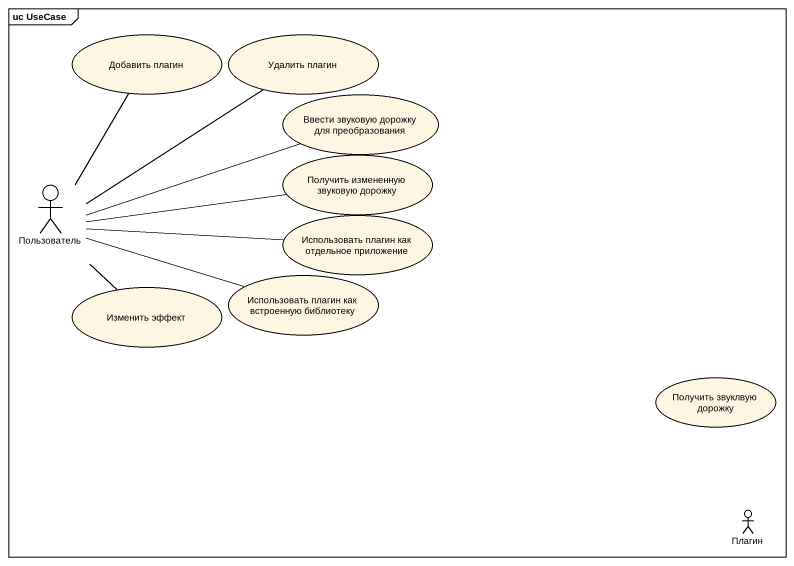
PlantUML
@startuml
mainframe uc UseCase
usecase "Добавить плагин" as Добавить_плагин
usecase "Удалить плагин" as Удалить_плагин
usecase "Ввести звуковую дорожку для преобразования" as Ввести_звуковую_дорожку_для
usecase "Получить измененную звуковую дорожку" as Получить_измененную
actor Пользователь
usecase "Использовать плагин как отдельное приложение" as Использовать_плагин_как
usecase "Изменить эффект" as Изменить_эффект
usecase "Использовать плагин как встроенную библиотеку" as Использовать_плагин_как_2
usecase "Получить звуклвую дорожку" as Получить_звуклвую_дорожку
actor Плагин
Пользователь -up- Добавить_плагин
Пользователь -up- Удалить_плагин
Пользователь -right- Ввести_звуковую_дорожку_для
Пользователь -right- Получить_измененную
Пользователь -right- Использовать_плагин_как
Пользователь -- Изменить_эффект
Пользователь -right- Использовать_плагин_как_2
@enduml
